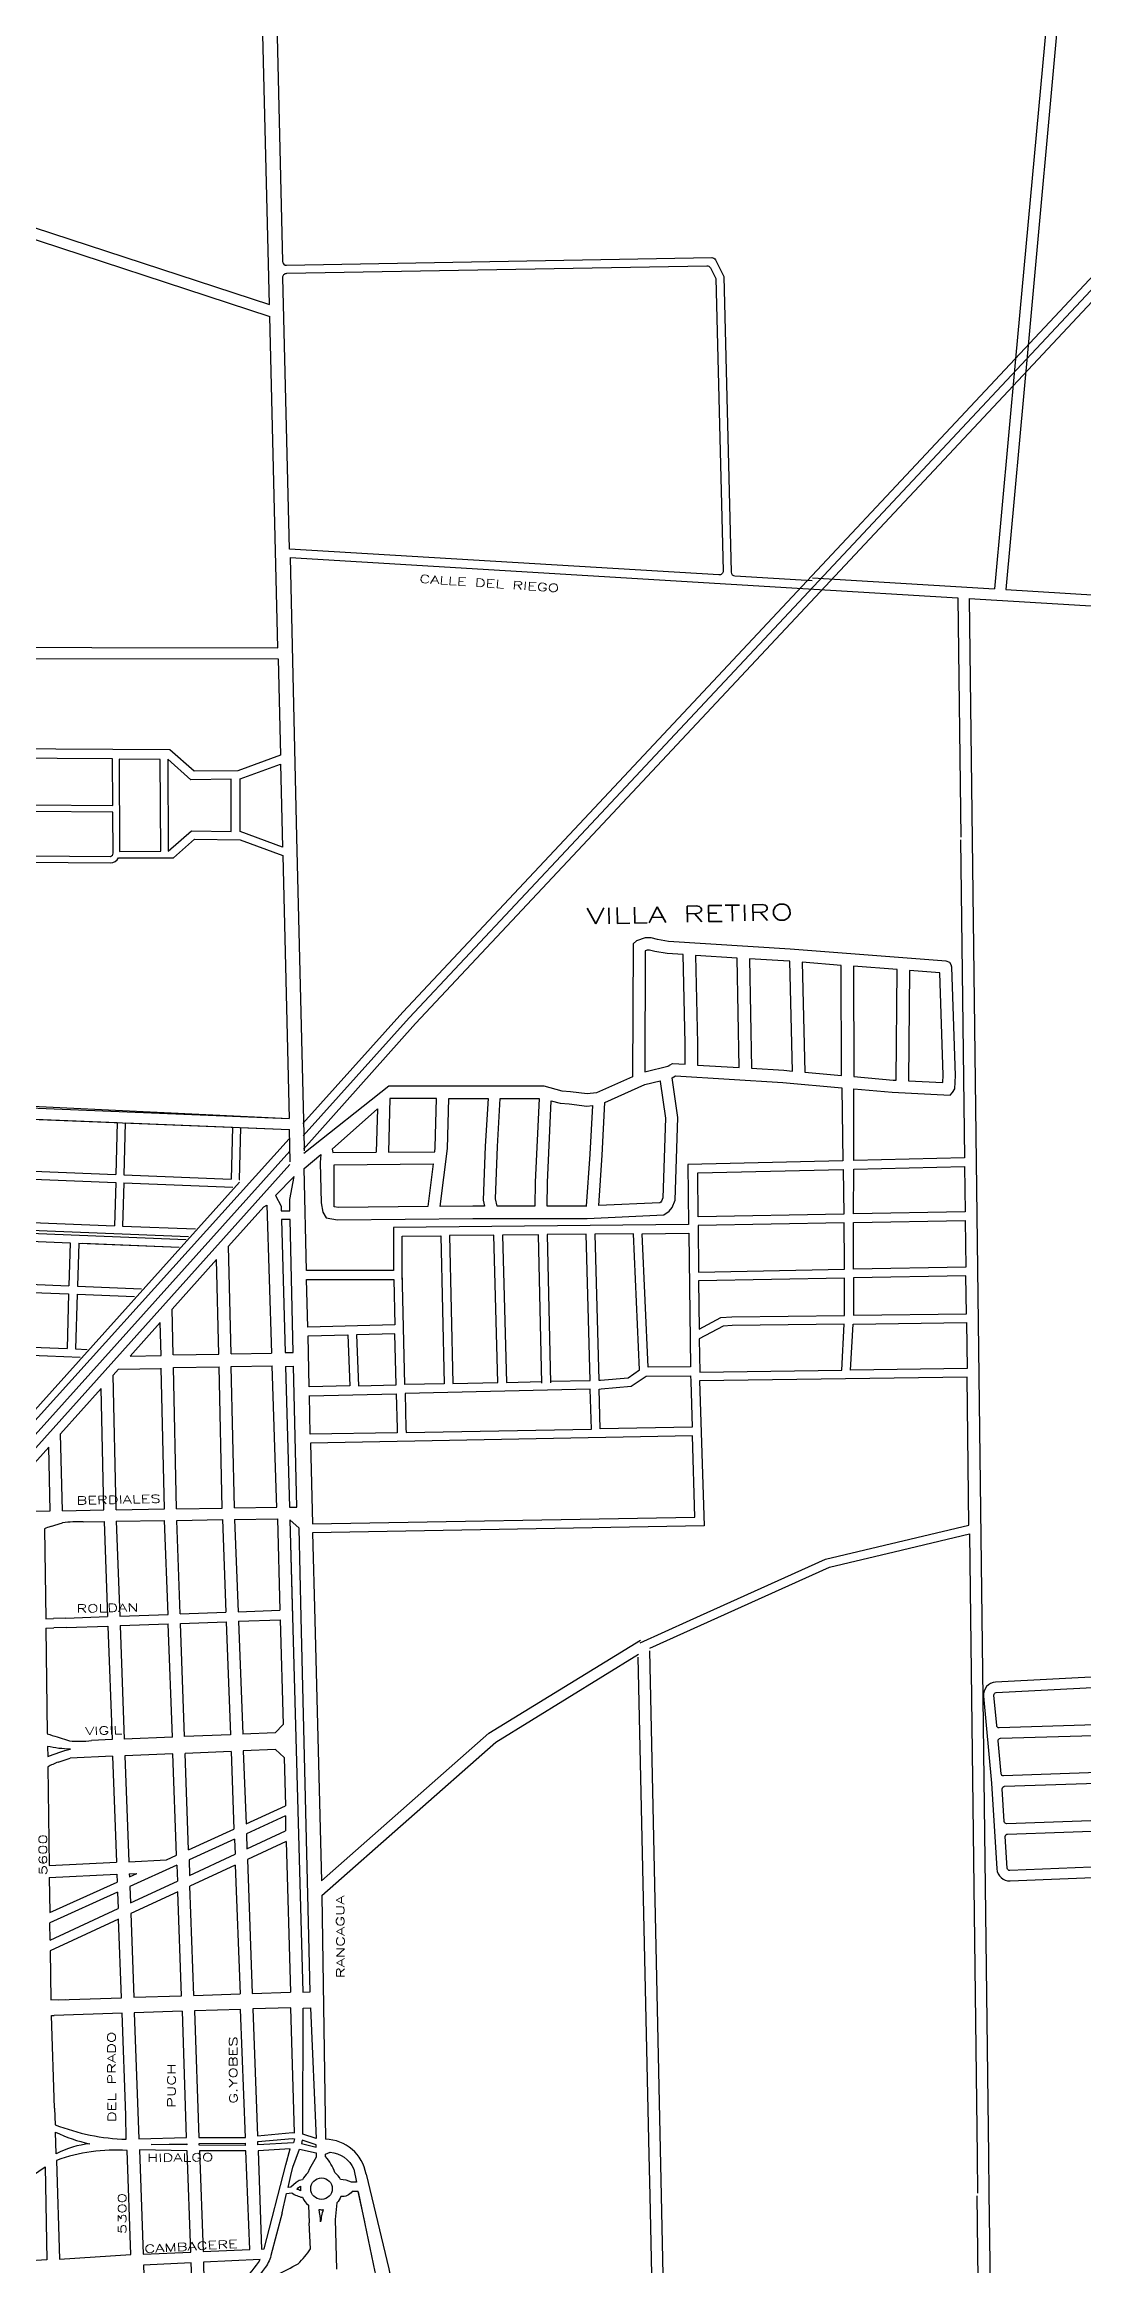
# Model space of a CAD drawing. Header units: millimetres. Extents: x 4375152 to 4409667, y 6523746 to 6549185.
# Drawn here: x 4390452 to 4391750, y 6530726 to 6533501 of the extents above; entities that cross this region are included whole.
import ezdxf

# ---------------------------------------------------------------- set-up
doc = ezdxf.new("R2010")
doc.units = ezdxf.units.MM
for name, color, linetype in [('FERROCARRIL', 252, 'VÍAS'), ('LINEA CALLE', 252, 'Continuous'), ('NOMBRE BARRIO', 8, 'Continuous'), ('NOMBRE CALLE', 252, 'Continuous')]:
    doc.layers.add(name, color=color, linetype=linetype)
doc.styles.add('ROMANS', font='romans')
doc.styles.add('S1', font='ROMANS')
doc.linetypes.add('VÍAS', pattern='A,3.81,[130,ltypeshp.shx,S=6.35,R=0,X=0,Y=0],3.81', length=7.62)

msp = doc.modelspace()

# ---------------------------------------------------------------- linework, layer by layer
at = {"layer": 'FERROCARRIL', "ltscale": 0.3, "transparency": 33554687, "flags": 128}
for points in [[(4393910.1, 6535520.1), (4392150.2, 6533609.3), (4391117.1, 6532506.6)], [(4391117.1, 6532506.6), (4390908.6, 6532283.9), (4390776.1, 6532136.4)], [(4390759.2, 6532117.6), (4390008.8, 6531282), (4389611.2, 6530816.9), (4389553.3, 6530753.8)]]:
    msp.add_lwpolyline(points, dxfattribs=at)
at = {"layer": 'LINEA CALLE', "transparency": 33554687}
for p, q in [((4391785.2, 6534404.4), (4391666.5, 6533107.8)), ((4391799.2, 6534404), (4391682.1, 6533124.6)), ((4390733.8, 6533175.6), (4390725.6, 6533513.1)), ((4390298.6, 6533303.2), (4390734.1, 6533160.8)), ((4390317.1, 6533311.9), (4390733.8, 6533175.6)), ((4390744.2, 6532746.7), (4390734.1, 6533160.8)), ((4391682.1, 6533124.6), (4391654.2, 6532819.3)), ((4391666.5, 6533107.8), (4391640.2, 6532820.2)), ((4390759.5, 6532859.3), (4390767.8, 6532509.9)), ((4390759.5, 6532859.3), (4391400.5, 6532820.6)), ((4391400.5, 6532820.6), (4391594.4, 6532808.9)), ((4391412.8, 6532833.9), (4391640.2, 6532820.2)), ((4391654.2, 6532819.3), (4392669.6, 6532758.1)), ((4391594.4, 6532808.9), (4391598.1, 6532509.9)), ((4391608.5, 6532808.1), (4392158.9, 6532774.9)), ((4391608.5, 6532808.1), (4391624.2, 6531534.5)), ((4390767.8, 6532509.9), (4390777, 6532121.9)), ((4390280, 6532181.1), (4390758.5, 6532158.4)), ((4390290.8, 6532163.3), (4390758.8, 6532144.4)), ((4390293.1, 6532177.2), (4390758.5, 6532158.4)), ((4390409.5, 6532158.5), (4390543.6, 6532153.1)), ((4390543.6, 6532153.1), (4390541.9, 6532088.3)), ((4390553.6, 6532152.7), (4390551.9, 6532087.9)), ((4390553.6, 6532152.7), (4390551.9, 6532087.9)), ((4390553.6, 6532152.7), (4390687.7, 6532147.3)), ((4390687.7, 6532147.3), (4390686, 6532082.5)), ((4390687.7, 6532147.3), (4390686, 6532082.5)), ((4390697.7, 6532146.9), (4390696, 6532082.1)), ((4390697.7, 6532146.9), (4390758.8, 6532144.4)), ((4390759.8, 6532104.1), (4390758.8, 6532144.4)), ((4390759.8, 6532104.1), (4390758.8, 6532144.4)), ((4390759.8, 6532104.1), (4390758.8, 6532144.4)), ((4390759.7, 6532104), (4390758.8, 6532144.4)), ((4390777, 6532121.9), (4390777.1, 6532117.7)), ((4390407.6, 6532083.7), (4390541.7, 6532078.3)), ((4390407.9, 6532093.7), (4390541.9, 6532088.3)), ((4390541.7, 6532078.3), (4390540.3, 6532024.3)), ((4390551.7, 6532077.9), (4390550.3, 6532023.9)), ((4390551.7, 6532077.9), (4390688, 6532072.4)), ((4390551.9, 6532087.9), (4390686, 6532082.5)), ((4390696, 6532082.1), (4390696.7, 6532082.1)), ((4390682.8, 6531998.7), (4390726.9, 6532048)), ((4390341.7, 6532018.8), (4390629.5, 6532007.2)), ((4390341.7, 6532018.8), (4390629.5, 6532007.2)), ((4390341.8, 6532022.3), (4390632.5, 6532010.6)), ((4390406.2, 6532029.7), (4390540.3, 6532024.3)), ((4390550.3, 6532023.9), (4390641.2, 6532020.3)), ((4390759.5, 6532032.2), (4390748.7, 6532032)), ((4390748.7, 6532032), (4390753.3, 6531865.6)), ((4390763.5, 6531865.9), (4390759.5, 6532032.2)), ((4390341.5, 6532008.8), (4390484.5, 6532003)), ((4390341.5, 6532008.8), (4390484.5, 6532003)), ((4390484.5, 6532003), (4390483.1, 6531949.1)), ((4390495.4, 6532002.6), (4390493.8, 6531948.6)), ((4390495.4, 6532002.6), (4390620.8, 6531997.5)), ((4390495.4, 6532002.6), (4390620.8, 6531997.5)), ((4390500, 6532002.4), (4390620.8, 6531997.5)), ((4390685.8, 6531864.1), (4390682.8, 6531998.7)), ((4390612.3, 6531920), (4390667.8, 6531982)), ((4390670.4, 6531863.8), (4390667.8, 6531982)), ((4390339.8, 6531944.8), (4390482.8, 6531939.1)), ((4390340.1, 6531954.8), (4390483.1, 6531949.1)), ((4390482.8, 6531939.1), (4390481.1, 6531870.6)), ((4390493.5, 6531938.6), (4390491.4, 6531870.2)), ((4390493.5, 6531938.6), (4390565.3, 6531935.7)), ((4390493.8, 6531948.6), (4390574, 6531945.4)), ((4390559.8, 6531861.3), (4390597.4, 6531903.2)), ((4390598.3, 6531862), (4390597.4, 6531903.2)), ((4390613.6, 6531862.9), (4390612.3, 6531920)), ((4390338, 6531876.4), (4390481.1, 6531870.6)), ((4390337.8, 6531866.4), (4390456.4, 6531861.6)), ((4390456.4, 6531861.6), (4390497.2, 6531859.9)), ((4390491.4, 6531870.2), (4390505.9, 6531869.6)), ((4390559.8, 6531861.3), (4390598.3, 6531862)), ((4390613.7, 6531862.9), (4390670.5, 6531863.8)), ((4390613.9, 6531846.9), (4390670.8, 6531847.9)), ((4390617.8, 6531670.5), (4390613.9, 6531846.9)), ((4390674.7, 6531671.4), (4390670.8, 6531847.9)), ((4390685.9, 6531864.1), (4390736.5, 6531864.9)), ((4390686.1, 6531848.1), (4390737.1, 6531849)), ((4390690, 6531671.7), (4390686.1, 6531848.1)), ((4390742.8, 6531683.9), (4390737.1, 6531849)), ((4390753.8, 6531848.5), (4390758.7, 6531672.3)), ((4390768.1, 6531672.5), (4390763.9, 6531848.7)), ((4390472.8, 6531764.2), (4390523.3, 6531820.6)), ((4390526.7, 6531669), (4390523.3, 6531820.6)), ((4390538.3, 6531837.3), (4390545.3, 6531845.1)), ((4390542, 6531669.2), (4390538.3, 6531837.3)), ((4390545.3, 6531845.1), (4390598.6, 6531846)), ((4390602.5, 6531670.2), (4390598.6, 6531846.1)), ((4390475, 6531668.1), (4390472.8, 6531764.2)), ((4390385.6, 6531666.7), (4390457.9, 6531747.4)), ((4390459.6, 6531667.9), (4390457.9, 6531747.4)), ((4390743.2, 6531672.3), (4390742.8, 6531683.9)), ((4390385.6, 6531666.7), (4390459.6, 6531667.9)), ((4390460.1, 6531648.2), (4390475.3, 6531652.8)), ((4390475, 6531668.1), (4390526.7, 6531669)), ((4390501, 6531654.1), (4390527, 6531654.5)), ((4390527, 6531654.5), (4390531.4, 6531535.8)), ((4390542, 6531669.2), (4390602.5, 6531670.2)), ((4390542.3, 6531654.8), (4390602.8, 6531655.8)), ((4390542.3, 6531654.8), (4390546.7, 6531536.3)), ((4390607, 6531538.5), (4390602.8, 6531655.8)), ((4390617.8, 6531670.5), (4390674.7, 6531671.4)), ((4390618.2, 6531656), (4390675, 6531656.9)), ((4390622.3, 6531539.1), (4390618.2, 6531656)), ((4390675, 6531656.9), (4390679.3, 6531541.1)), ((4390690, 6531671.7), (4390743.2, 6531672.3)), ((4390690.3, 6531657.2), (4390743.7, 6531658.1)), ((4390690.3, 6531657.2), (4390694.6, 6531541.7)), ((4390743.7, 6531658.1), (4390746.9, 6531543.6)), ((4390759.1, 6531656.7), (4390775.4, 6531066.5)), ((4390759.7, 6531656.2), (4390759.1, 6531656.7)), ((4390759.1, 6531656.7), (4390762.5, 6531534.5)), ((4390770.9, 6531646.3), (4390759.1, 6531656.7)), ((4390452.6, 6531645.4), (4390454.1, 6531533)), ((4390773.6, 6531534.5), (4390770.9, 6531646.3)), ((4391514.5, 6531616.6), (4391608.9, 6531639)), ((4391608.9, 6531639), (4391610.2, 6531534.5)), ((4391294.1, 6531534.5), (4391434, 6531597.6)), ((4391434, 6531597.6), (4391514.5, 6531616.6)), ((4390694.6, 6531541.7), (4390746.9, 6531543.6)), ((4390454.1, 6531533), (4390463.8, 6531533.3)), ((4390454.3, 6531521.2), (4390464.1, 6531521.5)), ((4390454.3, 6531521.2), (4390456.1, 6531389.4)), ((4390479.1, 6531533.8), (4390463.8, 6531533.3)), ((4390479.5, 6531522), (4390464.1, 6531521.5)), ((4390479.1, 6531533.8), (4390531.4, 6531535.8)), ((4390479.5, 6531522), (4390531.8, 6531523.9)), ((4390531.8, 6531523.9), (4390537, 6531382)), ((4390546.7, 6531536.3), (4390607, 6531538.5)), ((4390547.1, 6531524.5), (4390607.4, 6531526.7)), ((4390547.1, 6531524.5), (4390552.3, 6531382.6)), ((4390612.5, 6531385.1), (4390607.4, 6531526.7)), ((4390622.3, 6531539.1), (4390679.3, 6531541.1)), ((4390622.7, 6531527.2), (4390679.8, 6531529.3)), ((4390627.8, 6531385.7), (4390622.7, 6531527.2)), ((4390679.8, 6531529.3), (4390685, 6531388.1)), ((4390695.1, 6531529.9), (4390747.2, 6531531.8)), ((4390695.1, 6531529.9), (4390700.4, 6531388.7)), ((4390747.2, 6531531.8), (4390750.9, 6531400.7)), ((4390784.9, 6531066.8), (4390773.6, 6531534.5)), ((4391209.1, 6531496.2), (4391294.1, 6531534.5)), ((4391610.2, 6531534.5), (4391618.5, 6530861.9)), ((4391624.2, 6531534.5), (4391632.5, 6530861.8)), ((4391008.2, 6531390.2), (4391197.5, 6531506.3)), ((4391016.6, 6531378.9), (4391195.3, 6531488.6)), ((4390468.5, 6531385.5), (4390484, 6531380.3)), ((4390537, 6531382), (4390511.3, 6531380.9)), ((4390612.5, 6531385.1), (4390552.3, 6531382.6)), ((4390685, 6531388.1), (4390627.8, 6531385.7)), ((4390740.8, 6531390.4), (4390700.4, 6531388.7)), ((4390740.8, 6531390.4), (4390750.9, 6531400.7)), ((4390798.7, 6531205.4), (4391008.2, 6531390.2)), ((4390799.1, 6531187.1), (4391016.6, 6531378.9)), ((4390456.6, 6531347.8), (4390458.3, 6531224.7)), ((4390469.5, 6531353.9), (4390484.6, 6531358.9)), ((4390537.8, 6531361.1), (4390484.6, 6531358.9)), ((4390537.8, 6531361.1), (4390542.7, 6531228.6)), ((4390613.2, 6531364.2), (4390553.1, 6531361.7)), ((4390553.1, 6531361.7), (4390558, 6531229.4)), ((4390617.7, 6531237.4), (4390613.2, 6531364.2)), ((4390685.8, 6531367.2), (4390628.5, 6531364.8)), ((4390632.8, 6531244.2), (4390628.5, 6531364.8)), ((4390685.8, 6531367.2), (4390689.4, 6531270)), ((4390741.2, 6531369.5), (4390701.1, 6531367.8)), ((4390701.1, 6531367.8), (4390704.5, 6531276.8)), ((4390741.2, 6531369.5), (4390752, 6531359.8)), ((4390752, 6531359.8), (4390753.7, 6531299.1)), ((4390704.5, 6531276.8), (4390753.7, 6531299.1)), ((4390632.8, 6531244.2), (4390689.4, 6531270)), ((4390605.3, 6531231.7), (4390617.7, 6531237.4)), ((4390754.9, 6531254.7), (4390706.2, 6531232.1)), ((4390754.9, 6531254.7), (4390760.2, 6531066.2)), ((4390458.3, 6531224.7), (4390542.7, 6531228.6)), ((4390458.5, 6531209.7), (4390543.2, 6531213.6)), ((4390458.5, 6531209.7), (4390459.1, 6531165.7)), ((4390543.2, 6531213.6), (4390543.6, 6531203.7)), ((4390558, 6531229.4), (4390605.3, 6531231.7)), ((4390558.5, 6531214.4), (4390568.1, 6531214.8)), ((4390558.5, 6531214.4), (4390558.7, 6531210.5)), ((4390558.7, 6531210.5), (4390568.1, 6531214.8)), ((4390691.1, 6531225.1), (4390634.4, 6531198.9)), ((4390691.1, 6531225.1), (4390697.1, 6531064.2)), ((4390706.2, 6531232.1), (4390712.4, 6531064.7)), ((4390459.1, 6531165.7), (4390543.6, 6531203.7)), ((4390619.3, 6531191.9), (4390560.4, 6531164.5)), ((4390624, 6531061.8), (4390619.3, 6531191.9)), ((4390639.3, 6531062.3), (4390634.4, 6531198.9)), ((4390560.4, 6531164.5), (4390564.2, 6531059.9)), ((4390564.2, 6531059.9), (4390624, 6531061.8)), ((4390639.3, 6531062.3), (4390697.1, 6531064.2)), ((4390712.4, 6531064.7), (4390760.2, 6531066.2)), ((4391618.5, 6530861.9), (4391619, 6530815.2)), ((4391632.5, 6530861.8), (4391633, 6530815.2)), ((4391633, 6530815.2), (4391634.5, 6530699.5))]:
    msp.add_line(p, q, dxfattribs=at)
at = {"layer": 'LINEA CALLE', "transparency": 33554687, "flags": 128}
for points in [[(4391102.6, 6532506.6), (4392142.4, 6533616.6), (4392866.9, 6534403.1)], [(4391131.7, 6532506.6), (4392158, 6533602.1), (4392882.8, 6534389)], [(4390775.7, 6532151.9), (4390900.7, 6532291.1), (4391102.6, 6532506.6)], [(4390776.4, 6532119.9), (4390916.4, 6532276.8), (4391131.7, 6532506.6)], [(4390340.9, 6531670.5), (4390758.5, 6532132.8)], [(4390340.9, 6531670.5), (4390758.5, 6532132.8)], [(4390369.2, 6531666.4), (4390759.3, 6532100.8)], [(4390369.2, 6531666.4), (4390759.3, 6532100.8)], [(4390759.2, 6532100.7), (4390759.3, 6532100.8)], [(4390759.2, 6532100.7), (4390759.3, 6532100.8)], [(4390429.2, 6531781.4), (4390696.2, 6532078.7)]]:
    msp.add_lwpolyline(points, dxfattribs=at)
at = {"layer": 'LINEA CALLE', "linetype": 'ByBlock', "transparency": 33554687}
for points in [[(4390723.5, 6534354.1), (4390750.1, 6533229.5, 0.412537), (4390755.2, 6533224.6), (4391286.7, 6533234.2, -0.289922), (4391291.3, 6533231.4), (4391301.6, 6533210.5), (4391311, 6532841.3, 0.38931), (4391315.7, 6532836.4), (4391412.3, 6532830.6)], [(4390758.7, 6532870), (4390750.6, 6533209.5, -0.415893), (4390755.5, 6533214.6), (4391280.5, 6533224.1, -0.289922), (4391285.1, 6533221.3), (4391291.7, 6533208), (4391301, 6532842.7, -0.439564), (4391295.7, 6532837.6), (4390758.7, 6532870)]]:
    msp.add_lwpolyline(points, format="xyb", dxfattribs=at)
at = {"layer": 'LINEA CALLE', "transparency": 33554687}
for points in [[(4388439.1, 6533292.6), (4390278.7, 6532747.2), (4390744.2, 6532746.7)], [(4390276.7, 6532733.2), (4390744.5, 6532732.7), (4390747.5, 6532612.5), (4390694.3, 6532593), (4390639.5, 6532592.2), (4390609.1, 6532619), (4390395.2, 6532620.5)], [(4390764.5, 6532085.7), (4390741.4, 6532062), (4390748.3, 6532048.5), (4390748.3, 6532042.7), (4390759.3, 6532042.7), (4390759.3, 6532057.1), (4390764.5, 6532085.7)], [(4390753.3, 6531865.6), (4390763.5, 6531865.9)], [(4390753.8, 6531848.5), (4390763.9, 6531848.7)], [(4390758.7, 6531672.3), (4390768.1, 6531672.5)], [(4390753.7, 6531286.5), (4390705, 6531264.4)], [(4390705, 6531264.4), (4390705.7, 6531245.6)], [(4390705.7, 6531245.6), (4390753.7, 6531267.9)], [(4390753.7, 6531286.5), (4390753.7, 6531267.9)], [(4390690, 6531257.6), (4390633.3, 6531231.8)], [(4390634, 6531212.2), (4390690.9, 6531238.7)], [(4390690, 6531257.6), (4390690.9, 6531238.7)], [(4390618.2, 6531225), (4390559.4, 6531198.3)], [(4390618.2, 6531225), (4390618.9, 6531205.2)], [(4390633.3, 6531231.8), (4390634, 6531212.2)], [(4390544, 6531191.3), (4390459.3, 6531152.8)], [(4390544, 6531191.3), (4390544.8, 6531170.7)], [(4390559.4, 6531198.3), (4390560, 6531177.8)], [(4390560, 6531177.8), (4390618.9, 6531205.2)], [(4390799.1, 6531187.1), (4390803.9, 6530882.5)], [(4390459.6, 6531131.1), (4390544.8, 6531170.7)], [(4390470.7, 6531056.9), (4390548.9, 6531059.4), (4390545.3, 6531157.5), (4390476, 6531125.4)], [(4390459.6, 6531131.1), (4390459.3, 6531152.8)], [(4390476.7, 6531125.8), (4390459.8, 6531117.9), (4390460.6, 6531056.6), (4390478.9, 6531057.2)], [(4390624.7, 6531042.5), (4390564.9, 6531040.5), (4390570.7, 6530883.1), (4390630.3, 6530884.5), (4390625.2, 6531042.5)], [(4390697.8, 6531044.8), (4390640, 6531043), (4390645.6, 6530884.5), (4390703.8, 6530884.5), (4390697.8, 6531044.8)], [(4390760.7, 6531046.9), (4390713.2, 6531045.3), (4390719, 6530886.8), (4390762.6, 6530891), (4390765, 6530890.6), (4390760.7, 6531046.9)], [(4390775.4, 6531066.5), (4390784.9, 6531066.8)], [(4390775.9, 6531046.5), (4390785.3, 6531046.7), (4390792.2, 6530883.3), (4390775.5, 6530888.7), (4390775.9, 6531046.5)], [(4390465.2, 6530921.5), (4390461.5, 6531037.2), (4390464.8, 6531037.3)], [(4390630.6, 6530876.9), (4390630.6, 6530875.3), (4390586, 6530875.9), (4390630.6, 6530876.9)], [(4390792.3, 6530872.7), (4390792.3, 6530875.7), (4390774.7, 6530881.4), (4390773.8, 6530877.1), (4390792.3, 6530872.7)], [(4390709.1, 6530744.6), (4390704.4, 6530867.8), (4390646.2, 6530868), (4390650.8, 6530742.1), (4390709.1, 6530744.6)], [(4390815.8, 6530782.1), (4390815.8, 6530782.1), (4390817.8, 6530719.9)]]:
    msp.add_lwpolyline(points, dxfattribs=at)
for points in [[(4390329.7, 6532609.1), (4390330, 6532551), (4390538, 6532549.3), (4390537.6, 6532607.6)], [(4390545.9, 6532607.5), (4390546.5, 6532492), (4390598, 6532492.3), (4390597.4, 6532607.1)], [(4390606.6, 6532607.2), (4390607.2, 6532492.3), (4390636.2, 6532517.9), (4390685.9, 6532517.1), (4390685.9, 6532582.4), (4390635.6, 6532581.6)], [(4390750.3, 6532497.5), (4390697, 6532517), (4390697, 6532582.8), (4390747.7, 6532601.3)], [(4390645.9, 6530875.1), (4390645.9, 6530877.3), (4390703.4, 6530877.5), (4390703.4, 6530874.6)], [(4390719.4, 6530875.6), (4390719.3, 6530879.5), (4390762.5, 6530883.5), (4390765, 6530883.2), (4390763.8, 6530877.8)], [(4390576, 6530738.9), (4390635.4, 6530741.5), (4390630.9, 6530868), (4390571.2, 6530869.4)], [(4390727.1, 6530745.4), (4390754.4, 6530850.5), (4390759.5, 6530870.3), (4390719.8, 6530868.2), (4390723.7, 6530745.3)]]:
    msp.add_lwpolyline(points, close=True, dxfattribs=at)
for points in [[(4390330, 6532543), (4390330.3, 6532487.6), (4390535.2, 6532485.9, 0.386223), (4390538.3, 6532489.8), (4390538, 6532541.3)], [(4391642.2, 6531440.7), (4391795, 6531448.7, -0.443335), (4391798.2, 6531445.6), (4391796.3, 6531404, -0.392053), (4391793.4, 6531401.2), (4391645.9, 6531396.7, -0.396449), (4391642.9, 6531399.4), (4391639.4, 6531437.4, -0.425649)], [(4391647.5, 6531383.7), (4391792.8, 6531388.1, -0.423136), (4391795.9, 6531385.1), (4391795.9, 6531344.5, -0.404058), (4391793, 6531341.5), (4391651.5, 6531336.5, -0.397731), (4391648.4, 6531339.3), (4391644.6, 6531380.4, -0.432204)], [(4390456.2, 6531373.5), (4390456.6, 6531360.8, -0.039453), (4390485.1, 6531370.1, -0.052977)], [(4391656.5, 6531263.9), (4391797.1, 6531268.9, -0.386434), (4391800.1, 6531266.3), (4391805.2, 6531227.7, -0.440559), (4391802.4, 6531224.3), (4391659.2, 6531218.4, -0.408133), (4391656.1, 6531221.2), (4391653.6, 6531260.8, -0.422282)], [(4390467.4, 6530864.4), (4390466.3, 6530891.5, 0.064953), (4390509.1, 6530876.9, 0.094761)], [(4390815.7, 6530840.9, 0.086453), (4390803.9, 6530860.8), (4390803.8, 6530864), (4390809.6, 6530866.4, -0.276201), (4390839.2, 6530845.2), (4390842.6, 6530828.7), (4390836.3, 6530828.7, 0.115976), (4390822.6, 6530832, 0.108735)], [(4390453.3, 6530847.9), (4390455.7, 6530731.8), (4390376.4, 6530726.9, -0.234851)], [(4390772.8, 6530818.1, 0.046742), (4390768.2, 6530819.9, -0.162204), (4390772.8, 6530823.7, 0.053389)], [(4390800.9, 6530794.5, 0.037914), (4390797.7, 6530779.1, 0.024886), (4390796, 6530794.6, 0.047217)], [(4390651.2, 6530728.7), (4390652.1, 6530683.5, 0.015636), (4390668.6, 6530690.6, 0.195161), (4390722.3, 6530732.3)]]:
    msp.add_lwpolyline(points, format="xyb", close=True, dxfattribs=at)
for points in [[(4390270.2, 6532479.8), (4390535.1, 6532477.7, 0.265029), (4390545.1, 6532483.9), (4390613.9, 6532484.2), (4390640.1, 6532507.4), (4390697, 6532506.5), (4390750.5, 6532486.9), (4390758.5, 6532158.4)], [(4392182.9, 6531724.7), (4392194.3, 6531237, -0.525263), (4392190.3, 6531234.1), (4392172.3, 6531240.5, -0.295004), (4392170.3, 6531243), (4392151.9, 6531465, 0.405357), (4392135.1, 6531479.6), (4391641.5, 6531453.7, 0.425649), (4391626.4, 6531436.2), (4391636.4, 6531327.5), (4391643.1, 6531220.4, 0.408133), (4391659.7, 6531205.4), (4391804.8, 6531211.4, -0.380107), (4391807.9, 6531208.9), (4391813.4, 6531175.1), (4391830.6, 6531123.7), (4391842.5, 6531106.3, 0.057257), (4391853.6, 6531093.4)], [(4391208.7, 6531492.9), (4391223.5, 6530811.9), (4391228.2, 6530594.7, -0.005261), (4391315.1, 6530589.4, -0.009103), (4391422.1, 6530580, -0.004403), (4391473.7, 6530574), (4391488.5, 6530579.4), (4391514, 6530680.4), (4391619.8, 6530707), (4391618.6, 6530811.9)], [(4391073.5, 6530599.7, -0.014235), (4391073.5, 6530599.7, 0.10389), (4391073.5, 6530599.7, 0.268822), (4391073.5, 6530599.7, 0.14069), (4391073.5, 6530599.7, -0.008514), (4391214.2, 6530595.4), (4391209.5, 6530811.9), (4391208.4, 6530863.2), (4391194.8, 6531485.2)], [(4391652.8, 6531323.6), (4391793.3, 6531328.5, -0.408446), (4391796.4, 6531325.6), (4391798.6, 6531285, -0.419969), (4391795.7, 6531281.8), (4391655.5, 6531276.9, -0.406191), (4391652.4, 6531279.7), (4391649.9, 6531320.4, -0.422318), (4391652.8, 6531323.6)], [(4390554.3, 6530912.6, 0.035577), (4390554.3, 6530912.6), (4390554.3, 6530912.6), (4390549.6, 6531040), (4390464.8, 6531037.3)], [(4388468.4, 6530953.7), (4390496.5, 6530632.3), (4390496.5, 6530632.3), (4390496.5, 6530632.3, 0.083036), (4390627.7, 6530646.6, 0.169146), (4390671.4, 6530673, -0.130426), (4390715.4, 6530701.4, 0.034492), (4390769.5, 6530726.9, 0.060148), (4390785.1, 6530745.6), (4390783.6, 6530777.9)], [(4390465.2, 6530921.5), (4390466, 6530900.6, 0.086313), (4390554.8, 6530882.5), (4390554.3, 6530912.6)], [(4390560.7, 6530738.3), (4390555.9, 6530868.5, 0.10506), (4390467.7, 6530856), (4390471.2, 6530732.8), (4390560.7, 6530738.3)], [(4390781.6, 6530840.4, 0.104388), (4390775.1, 6530831.7), (4390771.1, 6530830.9), (4390767, 6530828.3), (4390760.7, 6530822.8), (4390757.1, 6530822), (4390760.7, 6530837.3), (4390763.1, 6530847.4), (4390771.3, 6530870.2), (4390792.1, 6530865.5), (4390792.2, 6530859.9), (4390783.7, 6530845.7), (4390781.6, 6530840.4)], [(4390854.6, 6530838.9), (4390883, 6530720.4, 0.253366), (4390923.2, 6530669.5)], [(4390749.7, 6530790.7), (4390755.3, 6530814.5), (4390761.7, 6530815.5, 0.102047), (4390775, 6530809.9, 0.118717), (4390782.5, 6530800.2), (4390783.6, 6530777.9)], [(4390853, 6530779.2), (4390844.6, 6530817.2), (4390837.3, 6530817.1, -0.248171), (4390823.2, 6530810.8, -0.089623), (4390818.2, 6530802.9), (4390815.8, 6530782.1)], [(4390844.7, 6530816.8), (4390865.6, 6530716.7, 0.153724), (4390889.7, 6530671.2, 0.153724)], [(4390749.7, 6530790.7), (4390735.7, 6530737.1, -0.111912), (4390727.1, 6530720.4, -0.055927), (4390706.6, 6530698.1)], [(4390636, 6530727.9), (4390576.5, 6530724.9), (4390578.5, 6530665.5, 0.053244), (4390638.2, 6530678.5), (4390636, 6530727.9)]]:
    msp.add_lwpolyline(points, format="xyb", dxfattribs=at)
at = {"layer": 'LINEA CALLE', "linetype": 'ByBlock', "transparency": 33554687}
for points in [[(4391597.7, 6532506.6), (4391602.6, 6532109.1), (4391464.1, 6532105.8), (4391464.3, 6532195.3), (4391512.4, 6532191), (4391584.7, 6532187.6), (4391587.8, 6532190.7), (4391590.4, 6532195.3), (4391591.2, 6532212.2), (4391586.9, 6532347.5), (4391585.9, 6532350.4), (4391584.3, 6532353.2), (4391579.5, 6532355), (4391384.5, 6532370), (4391232.8, 6532379.6), (4391218.8, 6532381.9), (4391211, 6532384), (4391203.6, 6532384), (4391192.5, 6532380.3), (4391188.3, 6532376.6), (4391187.8, 6532210.5), (4391142.7, 6532190.4), (4391130.8, 6532189.2), (4391110, 6532191.8), (4391099.7, 6532192.6), (4391077.4, 6532198.5), (4390883.2, 6532198.5), (4390776.6, 6532114.4)], [(4391231.6, 6532223.7), (4391237.8, 6532227), (4391253.4, 6532226.1), (4391253.4, 6532252), (4391250.9, 6532363.1), (4391231.1, 6532364.4), (4391215.6, 6532366.9), (4391208.9, 6532368.6), (4391206.1, 6532368.6), (4391203.6, 6532367.8), (4391203.2, 6532216.4), (4391233.4, 6532224.2)], [(4390882.6, 6532116.3), (4390940.5, 6532116.7), (4390941.1, 6532121.9), (4390942.8, 6532183.1), (4390884.4, 6532183.1)], [(4390884.4, 6532183.1), (4390882.6, 6532116.3)], [(4391130.6, 6532048.7), (4391080.8, 6532048.7), (4391081.3, 6532078.3), (4391086.1, 6532180.3), (4391097.1, 6532177.4), (4391108.4, 6532176.5), (4391130.6, 6532173.7), (4391137.6, 6532174.4), (4391134.2, 6532113.5), (4391129.9, 6532048.7)], [(4390868.7, 6532170.4), (4390812.4, 6532120), (4390813, 6532115.6), (4390867.3, 6532116.2)], [(4390868.7, 6532170.4), (4390867.3, 6532116.2)], [(4390726.9, 6532048), (4390730.5, 6532050.1), (4390730.5, 6532050.1), (4390730.5, 6532050.1), (4390730.5, 6532050.1), (4390730.5, 6532050.1), (4390736.5, 6531864.9)], [(4391085.2, 6531829.8), (4391134.6, 6531830.9), (4391129.7, 6532013.5), (4391081, 6532013.1), (4391085.3, 6531827.8)], [(4390899.8, 6531957.1), (4390899.8, 6532011.3), (4390947.9, 6532011.8), (4390952, 6531826.7), (4390903.2, 6531825.6), (4390899.8, 6531968.4)], [(4391074.3, 6531827.6), (4391070, 6532013), (4391025.1, 6532012.5), (4391030.1, 6531828.5), (4391074.2, 6531829.5)], [(4391605, 6531914.2), (4391604.4, 6531961.5), (4391463.8, 6531959), (4391463.8, 6531912.4), (4391605, 6531914.2)], [(4391197, 6531503), (4391259.5, 6531531.1), (4391429, 6531607.5), (4391608.2, 6531650.1), (4391607.3, 6531724.7), (4391605.9, 6531834.8), (4391271.4, 6531830.3), (4391277, 6531649), (4390787.8, 6531640.5), (4390790.4, 6531531.1), (4390798.7, 6531205.4)], [(4390783.7, 6531811.6), (4390892.4, 6531814.2), (4390893.4, 6531771), (4390893.6, 6531765.6), (4390784.9, 6531763.6), (4390783.7, 6531811.9)]]:
    msp.add_lwpolyline(points, dxfattribs=at)
for points in [[(4391268.8, 6532225.1), (4391320.9, 6532221.9), (4391318.5, 6532358.8), (4391266.3, 6532362.1), (4391268.8, 6532252.2)], [(4391336.3, 6532221), (4391376.6, 6532218.5), (4391387.8, 6532217.5), (4391384.3, 6532354.7), (4391383.5, 6532354.7), (4391333.9, 6532357.9)], [(4391403.1, 6532216.2), (4391449, 6532212.1), (4391448.4, 6532349.7), (4391399.7, 6532353.5)], [(4391464.4, 6532210.7), (4391513.5, 6532206.3), (4391517.3, 6532206.1), (4391518.5, 6532344.3), (4391463.8, 6532348.5)], [(4391532.7, 6532205.4), (4391575.4, 6532203.4), (4391575.9, 6532212.3), (4391571.8, 6532340.2), (4391533.8, 6532343.2)], [(4391450.7, 6532105.5), (4391256.7, 6532100.9), (4391257.7, 6532025.8), (4390888.8, 6532022.2), (4390888.8, 6531968.1), (4390780, 6531968.1), (4390777, 6532095.9), (4390798.2, 6532113.1), (4390797.3, 6532103.2), (4390798.6, 6532053), (4390800.4, 6532041.4), (4390804.7, 6532034), (4390818.8, 6532031.6), (4390988, 6532033.4), (4391130.9, 6532033.4), (4391226.6, 6532037.7), (4391233.5, 6532042.4), (4391237.4, 6532047.1), (4391240.8, 6532056.1), (4391244.4, 6532159.5), (4391237.5, 6532206.2), (4391237.2, 6532209.3), (4391241.2, 6532211.4), (4391375.5, 6532203.2), (4391449.3, 6532196.6)], [(4390958.2, 6532183.1), (4391007, 6532183.1), (4391003.5, 6532123.8), (4391001, 6532056.3), (4391002.7, 6532048.7), (4390988, 6532048.7), (4390947.1, 6532048.3), (4390956.4, 6532120.7)], [(4391022.4, 6532183.1), (4391070.9, 6532183.1), (4391066, 6532078.8), (4391065.4, 6532048.7), (4391018.5, 6532048.7), (4391016.4, 6532057.8), (4391018.9, 6532123.1)], [(4391222.2, 6532205.5), (4391222.3, 6532204.4), (4391229, 6532158.7), (4391225.6, 6532059.2), (4391224, 6532054.9), (4391223.1, 6532053.9), (4391221.6, 6532052.8), (4391145.4, 6532049.4), (4391149.5, 6532112.6), (4391153.2, 6532178.3), (4391203.1, 6532200.6)], [(4390931.6, 6532048.1), (4390820, 6532046.9), (4390814.9, 6532047.8), (4390814.6, 6532100.4), (4390938.5, 6532101.4)], [(4391464, 6532039.1), (4391464.1, 6532094.8), (4391602.7, 6532098.1), (4391603.4, 6532041.8)], [(4391269.6, 6532035.5), (4391269.1, 6532090.2), (4391450.9, 6532094.5), (4391451.8, 6532038.9)], [(4391140.7, 6532013.6), (4391145.6, 6531831.1), (4391147.8, 6531831.2), (4391182, 6531834.3), (4391196.5, 6531844), (4391188.8, 6532014.1)], [(4391199.8, 6532014.2), (4391257.9, 6532014.8), (4391260.2, 6531847.8), (4391207.4, 6531847.3)], [(4391452.8, 6531969.8), (4391452.8, 6531977.5), (4391452, 6532027.9), (4391269.7, 6532024.5), (4391270.2, 6531966.4)], [(4391604.2, 6531972.6), (4391463.8, 6531970), (4391463.8, 6531977.6), (4391463.9, 6532028.1), (4391603.5, 6532030.8)], [(4390958.9, 6532011.9), (4390963, 6531827), (4391019.1, 6531828.3), (4391014.1, 6532012.4)], [(4391270.9, 6531894.9), (4391298, 6531909.6), (4391311.6, 6531910.4), (4391452.8, 6531912.2), (4391452.8, 6531958.8), (4391270.3, 6531955.4)], [(4390781.7, 6531897.6), (4390780.3, 6531957.1), (4390889.1, 6531957.1), (4390890.4, 6531900.2)], [(4391463.5, 6531901.4), (4391605.1, 6531903.2), (4391605.8, 6531845.8), (4391460.2, 6531843.8)], [(4390782, 6531886.6), (4390831.7, 6531887.7), (4390834.2, 6531824), (4390783.5, 6531822.9)], [(4390842.7, 6531887.9), (4390845.2, 6531824.3), (4390892.2, 6531825.4), (4390890.7, 6531889)], [(4391449.2, 6531843.7), (4391452.4, 6531901.2), (4391312, 6531899.4), (4391301.1, 6531898.7), (4391271, 6531882.9), (4391271.7, 6531841.3)], [(4390903.4, 6531814.4), (4390904.4, 6531771.2), (4390904.6, 6531765.8), (4391136.2, 6531770.1), (4391134.9, 6531819.9)], [(4391145.9, 6531820.1), (4391148.5, 6531820.2), (4391185.8, 6531823.6), (4391204.7, 6531836.3), (4391260.3, 6531836.8), (4391260.4, 6531830.1), (4391262.2, 6531772.5), (4391147.2, 6531770.3)], [(4390787.5, 6531651.5), (4391265.6, 6531659.8), (4391262.5, 6531761.5), (4390785.1, 6531752.6)]]:
    msp.add_lwpolyline(points, close=True, dxfattribs=at)
at = {"layer": 'LINEA CALLE', "transparency": 33554687}
msp.add_circle((4390798.9, 6530820.7), 13.5, dxfattribs=at)
for centre, radius, start, end in [((4390494.9, 6531517.1), 137.2, 87.4522, 98.2147), ((4390503.6, 6531518.1), 137.2, 108.4706, 111.8187), ((4390503.6, 6531518.1), 137.2, 249.7419, 255.1699), ((4390494.9, 6531517.1), 137.2, 265.4258, 276.8484), ((4390545.7, 6531177.6), 192.1, 113.363, 117.5995), ((4390802.9, 6530830), 52.5, 9.7254, 88.9235)]:
    msp.add_arc(centre, radius, start, end, dxfattribs=at)

# ---------------------------------------------------------------- texts
at = {"layer": 'NOMBRE BARRIO', "linetype": 'Continuous', "transparency": 33554687, "style": 'S1', "width": 1.5}
msp.add_text('VILLA RETIRO', height=20, rotation=1.1637, dxfattribs=at).set_placement((4391130.2, 6532401.2))
at = {"layer": 'NOMBRE CALLE', "transparency": 33554687, "style": 'ROMANS', "width": 1.5}
for s, rotation, p in [('CALLE DEL RIEGO', 356.0979, (4390921, 6532828)), ('BERDIALES', 1.2337, (4390492.6, 6531675.8)), ('ROLDAN', 1.2337, (4390492.6, 6531540.6)), ('VIGIL', 1.5832, (4390503.5, 6531387.7)), ('5600', 90.2515, (4390455.8, 6531212.3)), ('RANCAGUA', 90.2515, (4390827.7, 6531083.8)), ('DEL PRADO', 90.2515, (4390541.8, 6530903.8)), ('G.YOBES', 90.2515, (4390693.7, 6530926.9)), ('PUCH', 90.2515, (4390616.4, 6530921.8)), ('HIDALGO', 0.6266, (4390580.8, 6530854.2)), ('5300', 90.2515, (4390554.8, 6530763.9)), ('CAMBACERE', 3.2853, (4390577.7, 6530740.3))]:
    msp.add_text(s, height=10, rotation=rotation, dxfattribs=at).set_placement(p)

doc.saveas('drawing.dxf')
